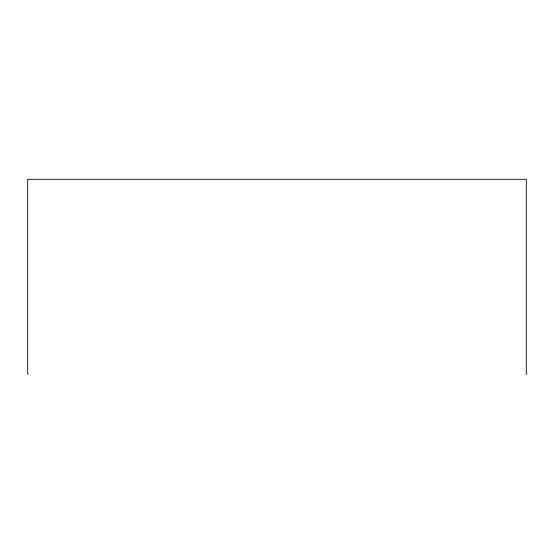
<?xml version="1.0" encoding="UTF-8"?>
<svg xmlns="http://www.w3.org/2000/svg" width="554" height="554" viewBox="0 0 554 554"><rect width="100%" height="100%" fill="white"/><g stroke="black" fill="none" stroke-linecap="round" stroke-linejoin="round"><path stroke-width="0.83" d="M526.3 374.698L526.3 179.302L27.7 179.302L27.7 374.698"/></g></svg>
